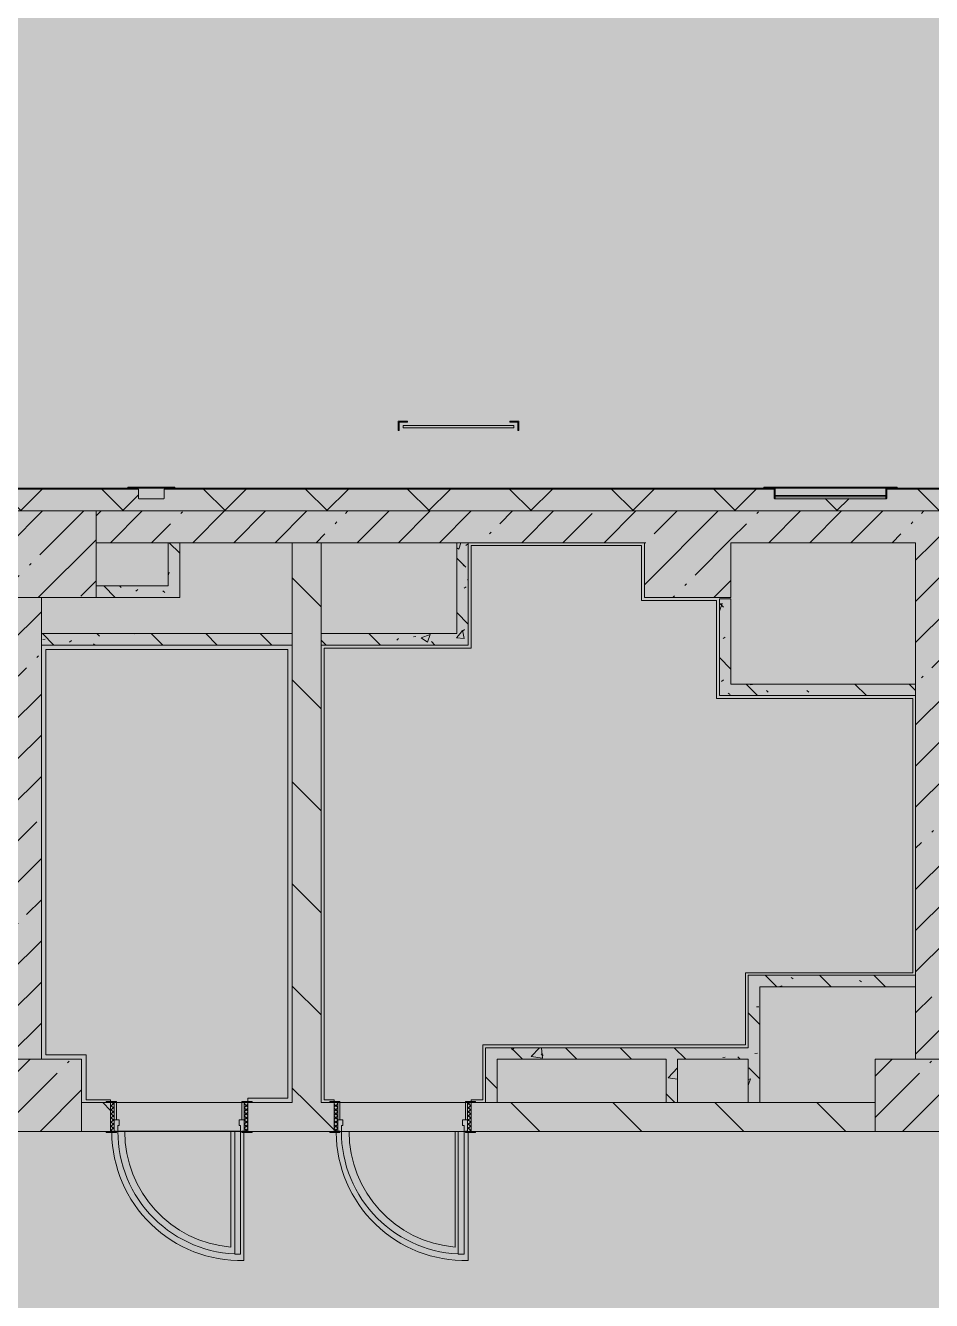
# Model space of a CAD drawing. Header units: millimetres. Extents: x 2623 to 211276, y -8553 to 29000.
# Drawn here: x 98087 to 104366, y 9728 to 18564 of the extents above; entities that cross this region are included whole.
import ezdxf

# ---------------------------------------------------------------- set-up
doc = ezdxf.new("R2010")
doc.units = ezdxf.units.MM
for name, color, linetype, lineweight in [('A-DETL-2', 7, 'Continuous', 5), ('A-WALL-3', 7, 'Continuous', 5), ('I-WALL-3', 7, 'Continuous', 5), ('S-COLS-2', 7, 'Continuous', 5)]:
    doc.layers.add(name, color=color, linetype=linetype, lineweight=lineweight)
doc.layers.add('A-DETL-GENF-7', color=7, linetype='Continuous', lineweight=9, true_color=0xc0c0c0, transparency=0.4)
for name, color, linetype, lineweight, true_color in [('A-DOOR-3', 7, 'Continuous', 5, 0xaaaaaa), ('A-DOOR-4', 7, 'Continuous', 5, 0xe2e2e2), ('A-DOOR-5', 7, 'Continuous', 5, 0xb7b7b7), ('A-DOOR-FRAM-3', 7, 'Continuous', 5, 0xe2e2e2), ('A-DOOR-FRAM-4', 7, 'Continuous', 5, 0xaaaaaa), ('A-DOOR-FRAM-5', 7, 'Continuous', 5, 0xb7b7b7), ('A-FLOR-2', 7, 'Continuous', 5, 0xb7b7b7), ('A-GENM-2', 7, 'Continuous', 5, 0x737373), ('A-GENM-3', 7, 'Continuous', 5, 0xa1a1a1), ('A-WALL-4', 7, 'Continuous', 5, 0x737373), ('A-WALL-5', 7, 'Continuous', 9, 0x737373), ('A-WALL-6', 7, 'Continuous', 5, 0xa1a1a1), ('I-WALL-4', 7, 'Continuous', 5, 0x737373), ('I-WALL-5', 7, 'Continuous', 5, 0x787878), ('S-COLS-1', 7, 'Continuous', 5, 0x737373)]:
    doc.layers.add(name, color=color, linetype=linetype, lineweight=lineweight, true_color=true_color)
pattern_1 = [(135, (84266.1, 0), (-353.553, -353.553), [])]
pattern_2 = [(135, (1826.41, 164.685), (-14.14214, -14.14214), []), (225, (1826.41, 164.685), (14.14214, -14.14214), [])]
pattern_3 = [(45, (-296.384, 164.685), (-14.1421, 14.1421), []), (135, (-296.384, 164.685), (-14.1421, -14.1421), [])]
pattern_4 = [(45, (84266.1, 0), (-285.123, 285.123), []), (45, (84551.2, 0), (-285.123, 285.123), [504.031, -100.806, 16.764, -84.042])]
pattern_5 = [(135, (84266.1, 0), (-377.171, -377.171), [533.4, -88.9, 17.78, -88.9]), (135, (84266.1, 376.94), (-377.171, -377.171), []), (50, (84266.1, 0), (637.645, -55.787), [66.675, -733.425]), (355, (84266.1, 0), (-123.35, 668.7), [53.34, -586.74]), (100.451, (84319.2, -4.65), (514.299, 612.908), [56.665, -623.315]), (46.184, (84266.1, 177.8), (948.776, -147.15), [100.012, -1100.137]), (96.636, (84345.2, 165.5), (830.91, 865.997), [84.998, -934.973]), (351.184, (84266.1, 177.8), (830.918, 865.99), [80.01, -880.11]), (21, (84355, 133.35), (530.651, -357.928), [66.675, -733.425]), (326, (84355, 133.35), (216.308, 644.658), [53.34, -586.74]), (71.451, (84399.2, 103.5), (746.96, 286.724), [56.665, -623.315]), (37.5, (84266.1, 0), (10.8105, 295.9426), [16.764, -562.864, 16.764, -578.866, -588.962]), (37.5, (84266.1, 0), (10.8105, 295.9426), [-1175.258, 16.764, -572.198]), (7.5, (84266.1, 0), (233.869, 350.6318), [16.764, -322.834, 16.764, -549.529, -224.472]), (7.5, (84266.1, 0), (233.869, 350.6318), [-905.891, 16.764, -207.708]), (327.5, (84067.84, 0), (474.5678, -20.0513), [16.764, -205.486, 16.764, -676.656, -920.115]), (327.5, (84067.84, 0), (474.5678, -20.0513), [-915.67, 16.764, -903.351]), (317.5, (83978.94, 0), (518.452, 88.9934), [16.764, -272.161, 16.764, -443.738, -653.415]), (317.5, (83978.94, 0), (518.452, 88.9934), [-749.427, 16.764, -636.651])]

# ---------------------------------------------------------------- blocks, each defined once
blk = doc.blocks.new('BSC_Колонна _Прямоугольная - 600х600-V56-3_1_1_птичка')
at = {"layer": 'S-COLS-2'}
h = blk.add_hatch(dxfattribs=at)
h.set_pattern_fill('FP_63', color=256, style=0, pattern_type=2)
h.set_pattern_definition([(45, (-14010, -14900), (-285.123, 285.123), []), (45, (-13724.88, -14900), (-285.123, 285.123), [504.031, -100.806, 16.764, -84.042])])
h.paths.add_polyline_path([(-22.5, -300), (300, -300), (300, 300), (-300, 300), (-300, -300)])
at = {"layer": 'S-COLS-1'}
for p, q in [((300, 300), (-300, 300)), ((-300, 300), (-300, -300)), ((300, -300), (300, 300)), ((-300, -300), (300, -300))]:
    blk.add_line(p, q, dxfattribs=at)
blk = doc.blocks.new('110_Дверь_СКБ_1Ст_Внутренняя1 - Д-7_п__950x2100h_Туалет EW30-32897972-3_1_1_птичка')
at = {"layer": 'A-DOOR-3'}
h = blk.add_hatch(dxfattribs=at)
h.set_pattern_fill('FP_18', color=256, style=0, pattern_type=2)
h.set_pattern_definition(pattern_2)
h.paths.add_polyline_path([(487.5, 100), (462.5, 100), (462.5, -100), (487.5, -100)])
at = {"layer": 'A-DOOR-4'}
h = blk.add_hatch(color=256, dxfattribs=at)
h.paths.add_polyline_path([(437.5, 100), (437.5, 60), (427.5, 60), (427.5, 20), (462.5, 20), (462.5, 100)])
h.paths.add_polyline_path([(-412.5, 100), (-437.5, 100), (-437.5, 20), (-402.5, 20), (-402.5, 60), (-412.5, 60)])
at = {"layer": 'A-DOOR-FRAM-3'}
for points in [[(-412.5, 950), (-412.5, 100), (-372.5, 100), (-372.5, 950)], [(-492.5, 108), (-492.5, 100), (-422.5, 100), (-422.5, 108)], [(517.5, 108), (447.5, 108), (447.5, 100), (517.5, 100)], [(-422.5, 20), (-437.5, 20), (-437.5, -100), (-422.5, -100)], [(462.5, 20), (447.5, 20), (447.5, -100), (462.5, -100)], [(-492.5, -100), (-492.5, -108), (-422.5, -108), (-422.5, -100)], [(447.5, -100), (447.5, -108), (517.5, -108), (517.5, -100)]]:
    blk.add_hatch(color=256, dxfattribs=at).paths.add_polyline_path(points)
at = {"layer": 'A-DOOR-FRAM-4'}
h = blk.add_hatch(dxfattribs=at)
h.set_pattern_fill('FP_19', color=256, style=0, pattern_type=2)
h.set_pattern_definition(pattern_3)
h.paths.add_polyline_path([(-437.5, 100), (-462.5, 100), (-462.5, -100), (-437.5, -100)])
at = {"layer": 'A-DOOR-5'}
for p, q in [((-412.5, 950), (-412.5, 100)), ((-372.5, 950), (-412.5, 950)), ((-372.5, 100), (-372.5, 950)), ((-412.5, 100), (-372.5, 100))]:
    blk.add_line(p, q, dxfattribs=at)
blk.add_arc((-412.5, 100), 850, 360, 90, dxfattribs=at)
at = {"layer": 'A-DOOR-FRAM-5'}
for p, q in [((-422.5, 108), (-492.5, 108)), ((-492.5, 108), (-492.5, 100)), ((-492.5, 100), (-422.5, 100)), ((-437.5, 100), (-462.5, 100)), ((-462.5, 100), (-462.5, -100)), ((-412.5, 100), (-437.5, 100)), ((-437.5, 100), (-437.5, 20)), ((-437.5, -100), (-437.5, 100)), ((-422.5, 100), (-437.5, 100)), ((-437.5, 100), (-437.5, 99)), ((-437.5, 99), (-422.5, 99)), ((-422.5, 100), (-422.5, 108)), ((-422.5, 99), (-422.5, 100)), ((-412.5, 60), (-412.5, 100)), ((437.5, 100), (437.5, 60)), ((462.5, 100), (437.5, 100)), ((517.5, 108), (447.5, 108)), ((447.5, 108), (447.5, 100)), ((462.5, 100), (447.5, 100)), ((447.5, 100), (447.5, 99)), ((447.5, 100), (517.5, 100)), ((447.5, 99), (462.5, 99)), ((462.5, 20), (462.5, 100)), ((487.5, 100), (462.5, 100)), ((462.5, 100), (462.5, -100)), ((462.5, 99), (462.5, 100)), ((487.5, -100), (487.5, 100)), ((517.5, 100), (517.5, 108)), ((-437.5, 20), (-402.5, 20)), ((-422.5, 20), (-437.5, 20)), ((-437.5, 20), (-437.5, -100)), ((-422.5, -100), (-422.5, 20)), ((-402.5, 60), (-412.5, 60)), ((-402.5, 20), (-402.5, 60)), ((437.5, 60), (427.5, 60)), ((427.5, 60), (427.5, 20)), ((427.5, 20), (462.5, 20)), ((462.5, 20), (447.5, 20)), ((447.5, 20), (447.5, -100)), ((462.5, -100), (462.5, 20)), ((-422.5, -100), (-492.5, -100)), ((-492.5, -100), (-492.5, -108)), ((-492.5, -108), (-422.5, -108)), ((-462.5, -100), (-437.5, -100)), ((-437.5, -100), (-422.5, -100)), ((-422.5, -108), (-422.5, -100)), ((447.5, -100), (462.5, -100)), ((517.5, -100), (447.5, -100)), ((447.5, -100), (447.5, -108)), ((447.5, -108), (517.5, -108)), ((462.5, -100), (487.5, -100)), ((517.5, -108), (517.5, -100))]:
    blk.add_line(p, q, dxfattribs=at)
blk = doc.blocks.new('110_Дверь_СКБ_1Ст_Внутренняя1 - Д-7_п__950x2100h_Туалет-32491181-3_1_1_птичка')
at = {"layer": 'A-DOOR-3'}
h = blk.add_hatch(dxfattribs=at)
h.set_pattern_fill('FP_18', color=256, style=0, pattern_type=2)
h.set_pattern_definition(pattern_2)
h.paths.add_polyline_path([(487.5, 100), (462.5, 100), (462.5, -100), (487.5, -100)])
at = {"layer": 'A-DOOR-4'}
h = blk.add_hatch(color=256, dxfattribs=at)
h.paths.add_polyline_path([(437.5, 100), (437.5, 60), (427.5, 60), (427.5, 20), (462.5, 20), (462.5, 100)])
h.paths.add_polyline_path([(-412.5, 100), (-437.5, 100), (-437.5, 20), (-402.5, 20), (-402.5, 60), (-412.5, 60)])
at = {"layer": 'A-DOOR-FRAM-3'}
for points in [[(-412.5, 950), (-412.5, 100), (-372.5, 100), (-372.5, 950)], [(-492.5, 108), (-492.5, 100), (-422.5, 100), (-422.5, 108)], [(517.5, 108), (447.5, 108), (447.5, 100), (517.5, 100)], [(-422.5, 20), (-437.5, 20), (-437.5, -100), (-422.5, -100)], [(462.5, 20), (447.5, 20), (447.5, -100), (462.5, -100)], [(-492.5, -100), (-492.5, -108), (-422.5, -108), (-422.5, -100)], [(447.5, -100), (447.5, -108), (517.5, -108), (517.5, -100)]]:
    blk.add_hatch(color=256, dxfattribs=at).paths.add_polyline_path(points)
at = {"layer": 'A-DOOR-FRAM-4'}
h = blk.add_hatch(dxfattribs=at)
h.set_pattern_fill('FP_19', color=256, style=0, pattern_type=2)
h.set_pattern_definition(pattern_3)
h.paths.add_polyline_path([(-437.5, 100), (-462.5, 100), (-462.5, -100), (-437.5, -100)])
at = {"layer": 'A-DOOR-5'}
for p, q in [((-412.5, 950), (-412.5, 100)), ((-372.5, 950), (-412.5, 950)), ((-372.5, 100), (-372.5, 950)), ((-412.5, 100), (-372.5, 100))]:
    blk.add_line(p, q, dxfattribs=at)
blk.add_arc((-412.5, 100), 850, 360, 90, dxfattribs=at)
at = {"layer": 'A-DOOR-FRAM-5'}
for p, q in [((-422.5, 108), (-492.5, 108)), ((-492.5, 108), (-492.5, 100)), ((-492.5, 100), (-422.5, 100)), ((-437.5, 100), (-462.5, 100)), ((-462.5, 100), (-462.5, -100)), ((-412.5, 100), (-437.5, 100)), ((-437.5, 100), (-437.5, 20)), ((-437.5, -100), (-437.5, 100)), ((-422.5, 100), (-437.5, 100)), ((-437.5, 100), (-437.5, 99)), ((-437.5, 99), (-422.5, 99)), ((-422.5, 100), (-422.5, 108)), ((-422.5, 99), (-422.5, 100)), ((-412.5, 60), (-412.5, 100)), ((437.5, 100), (437.5, 60)), ((462.5, 100), (437.5, 100)), ((517.5, 108), (447.5, 108)), ((447.5, 108), (447.5, 100)), ((462.5, 100), (447.5, 100)), ((447.5, 100), (447.5, 99)), ((447.5, 100), (517.5, 100)), ((447.5, 99), (462.5, 99)), ((462.5, 20), (462.5, 100)), ((487.5, 100), (462.5, 100)), ((462.5, 100), (462.5, -100)), ((462.5, 99), (462.5, 100)), ((487.5, -100), (487.5, 100)), ((517.5, 100), (517.5, 108)), ((-437.5, 20), (-402.5, 20)), ((-422.5, 20), (-437.5, 20)), ((-437.5, 20), (-437.5, -100)), ((-422.5, -100), (-422.5, 20)), ((-402.5, 60), (-412.5, 60)), ((-402.5, 20), (-402.5, 60)), ((437.5, 60), (427.5, 60)), ((427.5, 60), (427.5, 20)), ((427.5, 20), (462.5, 20)), ((462.5, 20), (447.5, 20)), ((447.5, 20), (447.5, -100)), ((462.5, -100), (462.5, 20)), ((-422.5, -100), (-492.5, -100)), ((-492.5, -100), (-492.5, -108)), ((-492.5, -108), (-422.5, -108)), ((-462.5, -100), (-437.5, -100)), ((-437.5, -100), (-422.5, -100)), ((-422.5, -108), (-422.5, -100)), ((447.5, -100), (462.5, -100)), ((517.5, -100), (447.5, -100)), ((447.5, -100), (447.5, -108)), ((447.5, -108), (517.5, -108)), ((462.5, -100), (487.5, -100)), ((517.5, -108), (517.5, -100))]:
    blk.add_line(p, q, dxfattribs=at)
blk = doc.blocks.new('BSC_Колонна _Прямоугольная - 500х500-V94-3_1_1_птичка')
at = {"layer": 'S-COLS-2'}
h = blk.add_hatch(dxfattribs=at)
h.set_pattern_fill('FP_102', color=256, style=0, pattern_type=2)
h.set_pattern_definition([(45, (-19960, -11150), (-285.123, 285.123), []), (45, (-19674.88, -11150), (-285.123, 285.123), [504.031, -100.806, 16.764, -84.042])])
h.paths.add_polyline_path([(-250, -250), (250, -250), (250, 250), (-250, 250), (-250, 71)])
at = {"layer": 'S-COLS-1'}
for p, q in [((250, 250), (-250, 250)), ((-250, 250), (-250, -250)), ((250, -250), (250, 250)), ((-250, -250), (250, -250))]:
    blk.add_line(p, q, dxfattribs=at)
blk = doc.blocks.new('BSC_Колонна _Прямоугольная - 500х500-V132-3_1_1_птичка')
at = {"layer": 'S-COLS-2'}
h = blk.add_hatch(dxfattribs=at)
h.set_pattern_fill('FP_123', color=256, style=0, pattern_type=2)
h.set_pattern_definition([(45, (-13960, -11150), (-285.123, 285.123), []), (45, (-13674.88, -11150), (-285.123, 285.123), [504.031, -100.806, 16.764, -84.042])])
h.paths.add_polyline_path([(-250, -250), (250, -250), (250, 250), (-250, 250), (-250, 71)])
at = {"layer": 'S-COLS-1'}
for p, q in [((250, 250), (-250, 250)), ((-250, 250), (-250, -250)), ((250, -250), (250, 250)), ((-250, -250), (250, -250))]:
    blk.add_line(p, q, dxfattribs=at)
blk = doc.blocks.new('ОМ_Арматурный стержень_Форма 1 - ОМ_Арматурный стержень_Форма 1-22194821-3_1_1_птичка')
at = {"layer": 'A-GENM-2'}
for p, q in [((17206.2, 15793), (16438.2, 15793)), ((16438.2, 15784), (16438.2, 15793)), ((16438.2, 15775), (16438.2, 15784)), ((16438.2, 15775), (17206.2, 15775)), ((17206.2, 15793), (17206.2, 15784)), ((17206.2, 15784), (17206.2, 15775))]:
    blk.add_line(p, q, dxfattribs=at)
blk = doc.blocks.new('ОМ_Уголок_ГОСТ 8509-93 - ОМ_Уголок_ГОСТ 8509-93-22194824-3_1_1_птичка')
at = {"layer": 'A-GENM-2'}
for p, q in [((16404.4, 15821.5), (16404.4, 15758.5)), ((16467.4, 15821.5), (16404.4, 15821.5)), ((16467.4, 15815.5), (16467.4, 15821.5)), ((16404.4, 15758.5), (16410.4, 15758.5)), ((16410.4, 15758.5), (16410.4, 15815.5)), ((16410.4, 15815.5), (16467.4, 15815.5))]:
    blk.add_line(p, q, dxfattribs=at)
blk = doc.blocks.new('ОМ_Уголок_ГОСТ 8509-93 - ОМ_Уголок_ГОСТ 8509-93-V137-3_1_1_птичка')
at = {"layer": 'A-GENM-2'}
for p, q in [((17240, 15821.5), (17177, 15821.5)), ((17177, 15821.5), (17177, 15815.5)), ((17240, 15758.5), (17240, 15821.5)), ((17177, 15815.5), (17234, 15815.5)), ((17234, 15815.5), (17234, 15758.5)), ((17234, 15758.5), (17240, 15758.5))]:
    blk.add_line(p, q, dxfattribs=at)
blk = doc.blocks.new('Полоса с поворотом - Полоса с поворотом-23831104-3_1_1_птичка')
at = {"layer": 'A-GENM-2'}
for p, q in [((19017, 15363), (19783, 15363)), ((19783, 15306.4), (19017, 15306.4)), ((19017, 15297.9), (19783, 15297.9))]:
    blk.add_line(p, q, dxfattribs=at)
blk = doc.blocks.new('Уголок вложенный - Уголок вложенный-23831105-3_1_1_птичка')
at = {"layer": 'A-GENM-2'}
for p, q in [((29164, 15365), (29244, 15365)), ((29164, 15361), (29164, 15365)), ((29237, 15288), (29237, 15349)), ((29244, 15365), (29244, 15285)), ((29244, 15285), (29240, 15285))]:
    blk.add_line(p, q, dxfattribs=at)
at = {"layer": 'A-GENM-2', "flags": 128}
for points in [[(29167, 15358), (29166.3, 15358.1), (29165.7, 15358.3), (29165.1, 15358.7), (29164.7, 15359.1), (29164.3, 15359.7), (29164.1, 15360.3), (29164, 15361)], [(29237, 15349), (29236.8, 15351), (29236.1, 15352.9), (29235, 15354.6), (29233.6, 15356), (29231.9, 15357.1), (29230, 15357.8), (29228, 15358)], [(29240, 15285), (29239.3, 15285.1), (29238.7, 15285.3), (29238.1, 15285.7), (29237.7, 15286.1), (29237.3, 15286.7), (29237.1, 15287.3), (29237, 15288)]]:
    blk.add_lwpolyline(points, dxfattribs=at)
at = {"layer": 'A-GENM-3'}
blk.add_line((29228, 15358), (29167, 15358), dxfattribs=at)
blk = doc.blocks.new('Уголок вложенный - Уголок вложенный-V149-3_1_1_птичка')
at = {"layer": 'A-GENM-2'}
for p, q in [((30010, 15365), (30090, 15365)), ((30010, 15285), (30010, 15365)), ((30017, 15349), (30017, 15288)), ((30090, 15365), (30090, 15361)), ((30014, 15285), (30010, 15285))]:
    blk.add_line(p, q, dxfattribs=at)
at = {"layer": 'A-GENM-2', "flags": 128}
for points in [[(30017, 15288), (30016.9, 15287.3), (30016.7, 15286.7), (30016.3, 15286.1), (30015.9, 15285.7), (30015.3, 15285.3), (30014.7, 15285.1), (30014, 15285)], [(30026, 15358), (30024, 15357.8), (30022.1, 15357.1), (30020.4, 15356), (30019, 15354.6), (30017.9, 15352.9), (30017.2, 15351), (30017, 15349)], [(30090, 15361), (30089.9, 15360.3), (30089.7, 15359.7), (30089.3, 15359.1), (30088.9, 15358.7), (30088.3, 15358.3), (30087.7, 15358.1), (30087, 15358)]]:
    blk.add_lwpolyline(points, dxfattribs=at)
at = {"layer": 'A-GENM-3'}
blk.add_line((30087, 15358), (30026, 15358), dxfattribs=at)
blk = doc.blocks.new('Уголок вложенный - Уголок вложенный-V150-3_1_1_птичка')
at = {"layer": 'A-GENM-2'}
for p, q in [((29244, 15365), (30010, 15365)), ((30010, 15285), (29244, 15285))]:
    blk.add_line(p, q, dxfattribs=at)
at = {"layer": 'A-GENM-2', "flags": 128}
for points in [[(29237, 15349), (29236.8, 15351), (29236.1, 15352.9), (29235, 15354.6), (29233.6, 15356), (29231.9, 15357.1), (29230, 15357.8), (29228, 15358)], [(30026, 15358), (30024, 15357.8), (30022.1, 15357.1), (30020.4, 15356), (30019, 15354.6), (30017.9, 15352.9), (30017.2, 15351), (30017, 15349)]]:
    blk.add_lwpolyline(points, dxfattribs=at)
blk = doc.blocks.new('Уголок вложенный - Уголок вложенный-23964580-3_1_1_птичка')
at = {"layer": 'A-GENM-2'}
for p, q in [((14530, 15361), (14530, 15365)), ((14603, 15288), (14603, 15349)), ((14610, 15285), (14606, 15285))]:
    blk.add_line(p, q, dxfattribs=at)
at = {"layer": 'A-GENM-2', "flags": 128}
for points in [[(14533, 15358), (14532.3, 15358.1), (14531.7, 15358.3), (14531.1, 15358.7), (14530.7, 15359.1), (14530.3, 15359.7), (14530.1, 15360.3), (14530, 15361)], [(14603, 15349), (14602.8, 15351), (14602.1, 15352.9), (14601, 15354.6), (14599.6, 15356), (14597.9, 15357.1), (14596, 15357.8), (14594, 15358)], [(14606, 15285), (14605.3, 15285.1), (14604.7, 15285.3), (14604.1, 15285.7), (14603.7, 15286.1), (14603.3, 15286.7), (14603.1, 15287.3), (14603, 15288)]]:
    blk.add_lwpolyline(points, dxfattribs=at)
at = {"layer": 'A-GENM-3'}
blk.add_line((14594, 15358), (14533, 15358), dxfattribs=at)
blk = doc.blocks.new('Уголок вложенный - Уголок вложенный-V158-3_1_1_птичка')
at = {"layer": 'A-GENM-2'}
for p, q in [((14783, 15349), (14783, 15288)), ((14856, 15365), (14856, 15361)), ((14780, 15285), (14776, 15285))]:
    blk.add_line(p, q, dxfattribs=at)
at = {"layer": 'A-GENM-2', "flags": 128}
for points in [[(14783, 15288), (14782.9, 15287.3), (14782.7, 15286.7), (14782.3, 15286.1), (14781.9, 15285.7), (14781.3, 15285.3), (14780.7, 15285.1), (14780, 15285)], [(14792, 15358), (14790, 15357.8), (14788.1, 15357.1), (14786.4, 15356), (14785, 15354.6), (14783.9, 15352.9), (14783.2, 15351), (14783, 15349)], [(14856, 15361), (14855.9, 15360.3), (14855.7, 15359.7), (14855.3, 15359.1), (14854.9, 15358.7), (14854.3, 15358.3), (14853.7, 15358.1), (14853, 15358)]]:
    blk.add_lwpolyline(points, dxfattribs=at)
at = {"layer": 'A-GENM-3'}
blk.add_line((14853, 15358), (14792, 15358), dxfattribs=at)
blk = doc.blocks.new('Уголок вложенный - Уголок вложенный-V159-3_1_1_птичка')
at = {"layer": 'A-GENM-2'}
blk.add_line((14776, 15285), (14610, 15285), dxfattribs=at)
at = {"layer": 'A-GENM-2', "flags": 128}
for points in [[(14597.9, 15357.1), (14596, 15357.8), (14594, 15358)], [(14792, 15358), (14790, 15357.8), (14788.1, 15357.1)]]:
    blk.add_lwpolyline(points, dxfattribs=at)
blk = doc.blocks.new('Уголок вложенный - Уголок вложенный-V160-3_1_1_птичка')
at = {"layer": 'A-GENM-2'}
for p, q in [((14530, 15365), (14856, 15365)), ((14530, 15365), (14530, 15361)), ((14603, 15349), (14603, 15288)), ((14783, 15288), (14783, 15349)), ((14856, 15361), (14856, 15365)), ((14606, 15285), (14780, 15285))]:
    blk.add_line(p, q, dxfattribs=at)
at = {"layer": 'A-GENM-2', "flags": 128}
for points in [[(14530, 15361), (14530.1, 15360.3), (14530.3, 15359.7), (14530.7, 15359.1), (14531.1, 15358.7), (14531.7, 15358.3), (14532.3, 15358.1), (14533, 15358)], [(14594, 15358), (14596, 15357.8), (14597.9, 15357.1), (14599.6, 15356), (14601, 15354.6), (14602.1, 15352.9), (14602.8, 15351), (14603, 15349)], [(14603, 15288), (14603.1, 15287.3), (14603.3, 15286.7), (14603.7, 15286.1), (14604.1, 15285.7), (14604.7, 15285.3), (14605.3, 15285.1), (14606, 15285)], [(14780, 15285), (14780.7, 15285.1), (14781.3, 15285.3), (14781.9, 15285.7), (14782.3, 15286.1), (14782.7, 15286.7), (14782.9, 15287.3), (14783, 15288)], [(14783, 15349), (14783.2, 15351), (14783.9, 15352.9), (14785, 15354.6), (14786.4, 15356), (14788.1, 15357.1), (14790, 15357.8), (14792, 15358)], [(14853, 15358), (14853.7, 15358.1), (14854.3, 15358.3), (14854.9, 15358.7), (14855.3, 15359.1), (14855.7, 15359.7), (14855.9, 15360.3), (14856, 15361)]]:
    blk.add_lwpolyline(points, dxfattribs=at)
at = {"layer": 'A-GENM-3'}
blk.add_line((14533, 15358), (14853, 15358), dxfattribs=at)

msp = doc.modelspace()

# ---------------------------------------------------------------- hatches: boundary and pattern name
at = {"layer": 'A-DETL-GENF-7'}
for points in [[(83338.3, 14774.9), (83998.1, 14774.9), (83998.1, 15358), (123026.1, 15358), (123026.1, 23888.3), (118194.2, 23888.3), (118194.2, 27398.1), (81857, 27398.1), (81857, 14774.9), (82872.2, 14774.9)], [(120626.5, -258), (122576.1, -258), (122576.1, 15358), (83998.1, 15358), (83998.1, -258), (119694.3, -258)]]:
    msp.add_hatch(color=256, dxfattribs=at).paths.add_polyline_path(points)
at = {"layer": 'A-WALL-3'}
h = msp.add_hatch(dxfattribs=at)
h.set_pattern_fill('FP_71', color=256, style=0, pattern_type=2)
h.set_pattern_definition([(45, (84266.1, 0), (-353.5534, 353.5534), []), (135, (84266.1, 0), (-353.5534, -353.5534), [])])
h.paths.add_polyline_path([(111304.5, 15200), (116376.1, 15200), (116376.1, 15350), (114283.1, 15349), (114283.1, 15288), (114276.1, 15285), (113503.1, 15288), (113503.1, 15350), (109876.3, 15349), (109876.3, 15288), (109869.3, 15285), (108696.3, 15288), (108696.3, 15350), (104056.1, 15349), (104056.1, 15288), (104049.1, 15285), (103276.1, 15288), (103276.1, 15350), (99049.1, 15349), (99049.1, 15288), (99042.1, 15285), (98869.1, 15288), (98868.9, 15350), (97126.1, 15350), (97126.1, 15200), (110676.1, 15200)])
h.paths.add_polyline_path([(122576.1, 15200), (122576.1, 15350), (122076.1, 15350), (122076.1, 15200), (122490.9, 15200)])
h.paths.add_polyline_path([(118926.1, 15200), (119676.1, 15200), (119676.1, 15350), (118926.1, 15350)])
h.paths.add_polyline_path([(117876.1, 15200), (118026.1, 15200), (118026.1, 15350), (117876.1, 15350), (117876.1, 15270.2)])
h.paths.add_polyline_path([(93426.1, 15200), (94026.1, 15200), (94026.1, 15350), (93426.1, 15350)])
h.paths.add_polyline_path([(90796, 15200), (91026.1, 15200), (91026.1, 15350), (84306.1, 15350), (84306.1, 15293), (84156.1, 15293), (84156.1, 15200), (90426.1, 15200)])
h.paths.add_polyline_path([(92526.1, 15200), (92526.1, 15350), (91926.1, 15350), (91926.1, 15200)])
h.paths.add_polyline_path([(117276.1, 15200), (117506.1, 15200), (117501.1, 15350), (117276.1, 15350), (117276.1, 15270.2)])
at = {"layer": 'I-WALL-3'}
h = msp.add_hatch(dxfattribs=at)
h.set_pattern_fill('FP_67', color=256, style=0, pattern_type=2)
h.set_pattern_definition(pattern_4)
h.paths.add_polyline_path([(116376.1, 14980), (116376.1, 15200), (114876.1, 15200), (114876.1, 14980), (116027.3, 14980)])
h.paths.add_polyline_path([(99076.1, 14980), (102376.3, 14980), (102376.3, 15200), (98576.1, 15200), (98576.1, 14980)])
h.paths.add_polyline_path([(114276.1, 14980), (114276.1, 15200), (110676.1, 15200), (110676.1, 14980), (114101.1, 14980)])
h.paths.add_polyline_path([(110076.1, 14980), (110076.1, 15200), (106776.1, 15200), (106776.1, 14980), (109440, 14980)])
h.paths.add_polyline_path([(102976.3, 14980), (106176.1, 14980), (106176.1, 15200), (102976.3, 15200)])
h = msp.add_hatch(dxfattribs=at)
h.set_pattern_fill('FP_70', color=256, style=0, pattern_type=2)
h.set_pattern_definition(pattern_1)
h.paths.add_polyline_path([(100118, 11100), (100136.1, 11100), (100136.1, 14980), (99936.1, 14980), (99936.1, 11100)])
h = msp.add_hatch(dxfattribs=at)
h.set_pattern_fill('FP_67', color=256, style=0, pattern_type=2)
h.set_pattern_definition(pattern_4)
h.paths.add_polyline_path([(104476.1, 11400), (104476.1, 14980), (104256.1, 14980), (104256.1, 11400)])
h = msp.add_hatch(dxfattribs=at)
h.set_pattern_fill('FP_67', color=256, style=0, pattern_type=2)
h.set_pattern_definition(pattern_4)
h.paths.add_polyline_path([(97977.1, 11400), (98197.1, 11400), (98197.1, 14600), (97977.1, 14600), (97977.1, 11900)])
h = msp.add_hatch(dxfattribs=at)
h.set_pattern_fill('FP_70', color=256, style=0, pattern_type=2)
h.set_pattern_definition(pattern_1)
h.paths.add_polyline_path([(103976.1, 10900), (103976.1, 11100), (101176.1, 11100), (101176.1, 10900), (103846.8, 10900)])
h.paths.add_polyline_path([(100226.1, 10900), (100226.1, 11100), (99627.1, 11100), (99627.1, 10900), (100196.1, 10900)])
h.paths.add_polyline_path([(98647.1, 10900), (98677.1, 10900), (98677.1, 11100), (98476.1, 11100), (98476.1, 10900)])
at = {"layer": 'I-WALL-5'}
h = msp.add_hatch(dxfattribs=at)
h.set_pattern_fill('FP_75', color=256, style=0, pattern_type=2)
h.set_pattern_definition(pattern_5)
h.paths.add_polyline_path([(99156.1, 14680), (99156.1, 14980), (99076.1, 14980), (99076.1, 14680)])
h = msp.add_hatch(dxfattribs=at)
h.set_pattern_fill('FP_75', color=256, style=0, pattern_type=2)
h.set_pattern_definition(pattern_5)
h.paths.add_polyline_path([(101156.1, 14350), (101156.1, 14980), (101076.1, 14980), (101076.1, 14350)])
h = msp.add_hatch(dxfattribs=at)
h.set_pattern_fill('FP_75', color=256, style=0, pattern_type=2)
h.set_pattern_definition(pattern_5)
h.paths.add_polyline_path([(98576.1, 14600), (99156.1, 14600), (99156.1, 14680), (98576.1, 14680)])
h = msp.add_hatch(dxfattribs=at)
h.set_pattern_fill('FP_75', color=256, style=0, pattern_type=2)
h.set_pattern_definition(pattern_5)
h.paths.add_polyline_path([(102976.3, 13920), (102976.3, 14590), (102896.3, 14590), (102896.3, 13920)])
h = msp.add_hatch(dxfattribs=at)
h.set_pattern_fill('FP_75', color=256, style=0, pattern_type=2)
h.set_pattern_definition(pattern_5)
h.paths.add_polyline_path([(99936.1, 14270), (99936.1, 14350), (98197.1, 14350), (98197.1, 14270), (98253.6, 14270)])
h = msp.add_hatch(dxfattribs=at)
h.set_pattern_fill('FP_75', color=256, style=0, pattern_type=2)
h.set_pattern_definition(pattern_5)
h.paths.add_polyline_path([(100136.1, 14270), (101156.1, 14270), (101156.1, 14350), (100136.1, 14350)])
h = msp.add_hatch(dxfattribs=at)
h.set_pattern_fill('FP_75', color=256, style=0, pattern_type=2)
h.set_pattern_definition(pattern_5)
h.paths.add_polyline_path([(104256.1, 13920), (104256.1, 14000), (102976.3, 14000), (102976.3, 13920), (103846.8, 13920)])
h = msp.add_hatch(dxfattribs=at)
h.set_pattern_fill('FP_75', color=256, style=0, pattern_type=2)
h.set_pattern_definition(pattern_5)
h.paths.add_polyline_path([(103176.1, 11100), (103176.1, 11981.9), (103096.1, 11981.9), (103096.1, 11100)])
h = msp.add_hatch(dxfattribs=at)
h.set_pattern_fill('FP_75', color=256, style=0, pattern_type=2)
h.set_pattern_definition(pattern_5)
h.paths.add_polyline_path([(104256.1, 11901.9), (104256.1, 11981.9), (103176.1, 11981.9), (103176.1, 11901.9), (103846.8, 11901.9)])
h = msp.add_hatch(dxfattribs=at)
h.set_pattern_fill('FP_75', color=256, style=0, pattern_type=2)
h.set_pattern_definition(pattern_5)
h.paths.add_polyline_path([(101276.1, 11100), (101356.1, 11100), (101356.1, 11480), (101276.1, 11480), (101276.1, 11221)])
h = msp.add_hatch(dxfattribs=at)
h.set_pattern_fill('FP_75', color=256, style=0, pattern_type=2)
h.set_pattern_definition(pattern_5)
h.paths.add_polyline_path([(102606.1, 11400), (103096.1, 11400), (103096.1, 11480), (101356.1, 11480), (101356.1, 11400), (102526.1, 11400)])
h = msp.add_hatch(dxfattribs=at)
h.set_pattern_fill('FP_75', color=256, style=0, pattern_type=2)
h.set_pattern_definition(pattern_5)
h.paths.add_polyline_path([(102606.1, 11100), (102606.1, 11400), (102526.1, 11400), (102526.1, 11100)])
at = {"layer": 'S-COLS-2'}
h = msp.add_hatch(dxfattribs=at)
h.set_pattern_fill('FP_67', color=256, style=0, pattern_type=2)
h.set_pattern_definition(pattern_4)
h.paths.add_polyline_path([(102976.3, 14600), (102976.3, 15200), (102376.3, 15200), (102376.3, 14600)])

# ---------------------------------------------------------------- linework, layer by layer
at = {"layer": 'A-DETL-2'}
msp.add_line((83998.1, 15358), (122576.1, 15358), dxfattribs=at)
at = {"layer": 'A-FLOR-2'}
for p, q in [((102356.3, 14960), (101176.1, 14960)), ((101176.1, 14960), (101176.1, 14250)), ((102356.3, 14580), (102356.3, 14960)), ((102876.3, 14580), (102356.3, 14580)), ((102876.3, 13900), (102876.3, 14580)), ((99905.1, 14239), (98228.1, 14239)), ((98228.1, 14239), (98228.1, 11431)), ((99905.1, 11131), (99905.1, 14239)), ((101176.1, 14250), (100156.1, 14250)), ((100156.1, 14250), (100156.1, 11120)), ((104236.1, 13900), (102876.3, 13900)), ((104236.1, 12000), (104236.1, 13900)), ((103076.1, 11500), (103076.1, 12000)), ((103076.1, 12000), (104236.1, 12000)), ((101256.1, 11120), (101256.1, 11500)), ((101256.1, 11500), (103076.1, 11500)), ((98228.1, 11431), (98507.1, 11431)), ((98507.1, 11431), (98507.1, 11120)), ((98507.1, 11120), (98677.1, 11120)), ((98677.1, 11120), (98677.1, 11108)), ((99627.1, 11108), (99627.1, 11131)), ((99627.1, 11131), (99905.1, 11131)), ((100156.1, 11120), (100226.1, 11120)), ((100226.1, 11120), (100226.1, 11108)), ((101176.1, 11108), (101176.1, 11120)), ((101176.1, 11120), (101256.1, 11120)), ((98775, 10899.9), (98717.1, 10899.9)), ((98727.1, 10901.4), (99577.1, 10901.4)), ((99537.1, 10899.9), (99510, 10899.9)), ((99510, 10899.9), (99510, 10097.9)), ((99587.1, 10899.9), (99577.1, 10899.9)), ((99600, 10005.1), (99600, 10892)), ((100330, 10899.9), (100266.1, 10899.9)), ((100276.1, 10900), (101086.1, 10900)), ((101086.1, 10899.9), (101065, 10899.9)), ((101065, 10899.9), (101065, 10097.9)), ((101136.1, 10899.9), (101126.1, 10899.9)), ((101155, 10005.1), (101155, 10892))]:
    msp.add_line(p, q, dxfattribs=at)
for centre, radius, start, end in [((99580, 10899.9), 895, 180.50534, 271.28046), ((99580, 10899.9), 805, 180, 265.01146), ((101135, 10899.9), 895, 180.50534, 271.28046), ((101135, 10899.9), 805, 180, 265.01146)]:
    msp.add_arc(centre, radius, start, end, dxfattribs=at)
at = {"layer": 'A-WALL-4'}
msp.add_line((98576.1, 15200), (106176.1, 15200), dxfattribs=at)
at = {"layer": 'A-WALL-5'}
for p, q in [((98868.1, 15353), (97126.1, 15353)), ((98869, 15350), (97126.1, 15350)), ((103276.5, 15350), (99049.2, 15350)), ((103277.8, 15353), (99050, 15353)), ((108698.1, 15353), (104054.3, 15353)), ((108696.8, 15350), (104055.7, 15350)), ((102376.3, 15200), (98576.1, 15200)), ((106176.1, 15200), (102976.3, 15200)), ((99156.1, 14980), (99076.1, 14980)), ((100136.1, 14980), (99936.1, 14980)), ((101156.1, 14980), (101076.1, 14980)), ((98197.1, 14350), (98197.1, 14270)), ((99936.1, 14270), (99936.1, 14350)), ((100136.1, 14350), (100136.1, 14270)), ((104256.1, 13920), (104256.1, 14000)), ((104256.1, 11901.9), (104256.1, 11981.9)), ((101276.1, 11100), (101356.1, 11100)), ((102526.1, 11100), (102606.1, 11100)), ((103096.1, 11100), (103176.1, 11100))]:
    msp.add_line(p, q, dxfattribs=at)
at = {"layer": 'A-WALL-6'}
for p, q in [((98799.1, 15358), (84306.1, 15358)), ((98873, 15358), (98860.1, 15358)), ((99058.1, 15358), (99045.2, 15358)), ((103206.1, 15358), (99119.1, 15358)), ((103280, 15358), (103267.1, 15358)), ((104065.1, 15358), (104052.2, 15358)), ((108626.3, 15358), (104126.1, 15358))]:
    msp.add_line(p, q, dxfattribs=at)
at = {"layer": 'I-WALL-4'}
for p, q in [((98576.1, 14980), (99076.1, 14980)), ((99076.1, 14980), (99076.1, 14680)), ((99156.1, 14980), (99936.1, 14980)), ((99156.1, 14600), (99156.1, 14980)), ((99936.1, 14980), (99936.1, 14350)), ((100136.1, 14350), (100136.1, 14980)), ((100136.1, 14980), (101076.1, 14980)), ((101076.1, 14980), (101076.1, 14350)), ((101156.1, 14270), (101156.1, 14980)), ((101156.1, 14980), (102376.3, 14980)), ((102976.3, 14980), (104256.1, 14980)), ((104256.1, 14980), (104256.1, 14000)), ((99076.1, 14680), (98576.1, 14680)), ((98197.1, 14350), (98197.1, 14600)), ((98576.1, 14600), (99156.1, 14600)), ((102896.3, 14590), (102896.3, 13920)), ((102976.3, 14590), (102896.3, 14590)), ((102976.3, 14000), (102976.3, 14590)), ((99936.1, 14350), (98197.1, 14350)), ((101076.1, 14350), (100136.1, 14350)), ((98197.1, 14270), (99936.1, 14270)), ((98197.1, 11400), (98197.1, 14270)), ((99936.1, 14270), (99936.1, 11100)), ((100136.1, 11100), (100136.1, 14270)), ((100136.1, 14270), (101156.1, 14270)), ((104256.1, 14000), (102976.3, 14000)), ((102896.3, 13920), (104256.1, 13920)), ((104256.1, 13920), (104256.1, 11981.9)), ((103096.1, 11981.9), (103096.1, 11480)), ((104256.1, 11981.9), (103096.1, 11981.9)), ((103176.1, 11100), (103176.1, 11901.9)), ((103176.1, 11901.9), (104256.1, 11901.9)), ((104256.1, 11901.9), (104256.1, 11400)), ((101276.1, 11480), (101276.1, 11100)), ((103096.1, 11480), (101276.1, 11480)), ((101356.1, 11100), (101356.1, 11400)), ((101356.1, 11400), (102526.1, 11400)), ((102526.1, 11400), (102526.1, 11100)), ((102606.1, 11400), (103096.1, 11400)), ((102606.1, 11100), (102606.1, 11400)), ((103096.1, 11400), (103096.1, 11100)), ((98647.1, 11100), (98476.1, 11100)), ((98717.1, 11100), (99587.1, 11100)), ((99936.1, 11100), (99657.1, 11100)), ((100196.1, 11100), (100136.1, 11100)), ((100266.1, 11100), (101136.1, 11100)), ((101276.1, 11100), (101206.1, 11100)), ((102526.1, 11100), (101356.1, 11100)), ((103096.1, 11100), (102606.1, 11100)), ((103976.1, 11100), (103176.1, 11100)), ((98476.1, 10900), (98647.1, 10900)), ((99537.1, 10900), (98727.1, 10900)), ((99657.1, 10900), (100196.1, 10900)), ((101086.1, 10900), (100276.1, 10900)), ((101206.1, 10900), (103976.1, 10900))]:
    msp.add_line(p, q, dxfattribs=at)
at = {"layer": 'S-COLS-1'}
for p, q in [((102976.3, 15200), (102376.3, 15200)), ((102376.3, 14980), (102376.3, 14600)), ((102976.3, 14600), (102976.3, 14980)), ((102376.3, 14600), (102976.3, 14600))]:
    msp.add_line(p, q, dxfattribs=at)

# ---------------------------------------------------------------- block references
at = {"layer": 'A-DOOR-5', "rotation": 180}
for name, p in [('110_Дверь_СКБ_1Ст_Внутренняя1 - Д-7_п__950x2100h_Туалет-32491181-3_1_1_птичка', (99164.6, 11000)), ('110_Дверь_СКБ_1Ст_Внутренняя1 - Д-7_п__950x2100h_Туалет EW30-32897972-3_1_1_птичка', (100713.6, 11000))]:
    msp.add_blockref(name, p, dxfattribs=at)
at = {"layer": 'A-GENM-2'}
for name, p in [('ОМ_Уголок_ГОСТ 8509-93 - ОМ_Уголок_ГОСТ 8509-93-22194824-3_1_1_птичка', (84266.1, 0)), ('ОМ_Уголок_ГОСТ 8509-93 - ОМ_Уголок_ГОСТ 8509-93-V137-3_1_1_птичка', (84266.1, 0)), ('ОМ_Арматурный стержень_Форма 1 - ОМ_Арматурный стержень_Форма 1-22194821-3_1_1_птичка', (84266.1, 0)), ('Уголок вложенный - Уголок вложенный-23964580-3_1_1_птичка', (84266.1, 0)), ('Уголок вложенный - Уголок вложенный-V160-3_1_1_птичка', (84266.1, 0)), ('Уголок вложенный - Уголок вложенный-V159-3_1_1_птичка', (84266.1, 0)), ('Уголок вложенный - Уголок вложенный-V158-3_1_1_птичка', (84266.1, 0)), ('Уголок вложенный - Уголок вложенный-23831105-3_1_1_птичка', (74039.1, 0)), ('Уголок вложенный - Уголок вложенный-V150-3_1_1_птичка', (74039.1, 0)), ('Полоса с поворотом - Полоса с поворотом-23831104-3_1_1_птичка', (84266.1, 0)), ('Уголок вложенный - Уголок вложенный-V149-3_1_1_птичка', (74039.1, 0))]:
    msp.add_blockref(name, p, dxfattribs=at)
at = {"layer": 'S-COLS-1'}
for name, p in [('BSC_Колонна _Прямоугольная - 600х600-V56-3_1_1_птичка', (98276.1, 14900)), ('BSC_Колонна _Прямоугольная - 500х500-V132-3_1_1_птичка', (98226.1, 11150)), ('BSC_Колонна _Прямоугольная - 500х500-V94-3_1_1_птичка', (104226.1, 11150))]:
    msp.add_blockref(name, p, dxfattribs=at)

doc.saveas('drawing.dxf')
